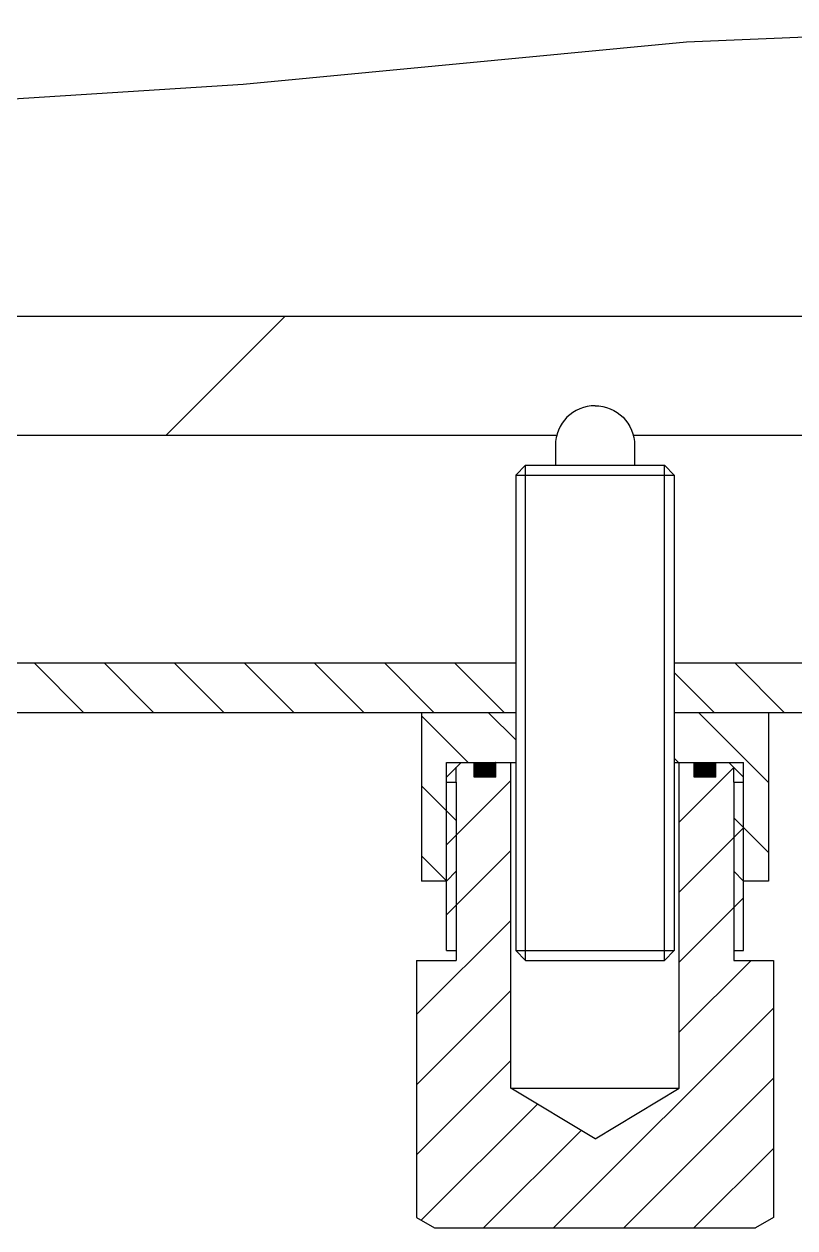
# Model space of a CAD drawing. Header units: millimetres. Extents: x 0 to 1189, y 0 to 841.
# Drawn here: x 737.2 to 776.1, y 105.2 to 165.9 of the extents above; entities that cross this region are included whole.
import ezdxf

# ---------------------------------------------------------------- set-up
doc = ezdxf.new("R2010")
doc.units = ezdxf.units.MM
doc.header["$LTSCALE"] = 65.395
doc.layers.get('0').update_dxf_attribs({"linetype": 'CONTINUOUS'})

msp = doc.modelspace()

# ---------------------------------------------------------------- linework, layer by layer
at = {"color": 7, "linetype": 'CONTINUOUS'}
for p, q in [((792.1586312, 165.9238813), (770.6027605, 165.008655)), ((770.6027605, 165.008655), (748.2203504, 162.8739159)), ((748.2203504, 162.8739159), (733.3345536, 161.9314878)), ((830.3922844, 151.1613051), (703.5260449, 151.1613051)), ((764.0450822, 145.1613051), (717.9132462, 145.1613051)), ((763.9791642, 144.6613051), (763.9791642, 143.6613051)), ((836.3544365, 145.1613051), (767.9132462, 145.1613051)), ((767.9791642, 144.6613051), (767.9791642, 143.6613051)), ((762.4791642, 143.6613051), (761.9791642, 143.1613051)), ((762.4791642, 143.6613051), (769.4791642, 143.6613051)), ((769.4791642, 143.6613051), (769.9791642, 143.1613051)), ((761.9791642, 143.1613051), (761.9791642, 119.1613051)), ((761.9791642, 143.1613051), (769.9791642, 143.1613051)), ((769.9791642, 143.1613051), (769.9791642, 119.1613051)), ((761.9791642, 133.6613051), (720.0140763, 133.6613051)), ((842.9975268, 133.6613051), (769.9791642, 133.6613051)), ((761.9791642, 131.1613051), (719.9791642, 131.1613051)), ((757.2291642, 131.1613051), (757.2291642, 122.6613051)), ((843.4595722, 131.1613051), (769.9791642, 131.1613051)), ((774.7291642, 131.1613051), (774.7291642, 122.6613051)), ((758.4791642, 119.1613051), (758.4791642, 128.6613051)), ((759.2291642, 128.6613051), (758.4791642, 127.9113051)), ((758.4791642, 128.6613051), (761.9791642, 128.6613051)), ((759.8791886, 127.9113051), (759.8791886, 128.6613051)), ((760.9791642, 127.9113051), (760.9791642, 128.6613051)), ((761.7291642, 112.2149703), (761.7291642, 128.6613051)), ((769.9791642, 128.6613051), (773.4791642, 128.6613051)), ((770.2291642, 112.2149703), (770.2291642, 128.6613051)), ((770.9791642, 127.9113051), (770.9791642, 128.6613051)), ((772.0791398, 127.9113051), (772.0791398, 128.6613051)), ((772.7291642, 128.6613051), (773.4791642, 127.9113051)), ((773.4791642, 119.1613051), (773.4791642, 128.6613051)), ((758.4791642, 127.6613051), (758.9791642, 127.6613051)), ((758.9791642, 127.6613051), (758.9791642, 123.1613051)), ((760.9791642, 127.9113051), (759.8791886, 127.9113051)), ((772.0791398, 127.9113051), (770.9791642, 127.9113051)), ((772.9791642, 127.6613051), (772.9791642, 123.1613051)), ((772.9791642, 127.6613051), (773.4791642, 127.6613051)), ((758.9791642, 123.1613051), (758.4791642, 122.6613051)), ((772.9791642, 123.1613051), (773.4791642, 122.6613051)), ((758.4791642, 122.6613051), (757.2291642, 122.6613051)), ((774.7291642, 122.6613051), (773.4791642, 122.6613051)), ((758.4792863, 119.1613051), (758.9791642, 119.1613051)), ((758.9791642, 119.1613051), (758.9791642, 118.6613051)), ((761.9791642, 119.1613051), (762.4791642, 118.6613051)), ((761.9791642, 119.1613051), (769.9791642, 119.1613051)), ((769.9791642, 119.1613051), (769.4791642, 118.6613051)), ((772.9791642, 119.1613051), (773.4790421, 119.1613051)), ((772.9791642, 119.1613051), (772.9791642, 118.6613051)), ((756.9791642, 118.6613051), (756.9791642, 105.6809279)), ((756.9791642, 118.6613051), (758.9791642, 118.6613051)), ((762.4791642, 118.6613051), (769.4791642, 118.6613051)), ((772.9791642, 118.6613051), (774.9791642, 118.6613051)), ((774.9791642, 118.6613051), (774.9791642, 105.6809279)), ((761.7291642, 112.2149703), (770.2291642, 112.2149703)), ((765.9791642, 109.6613051), (761.7291642, 112.2149703)), ((765.9791642, 109.6613051), (770.2291642, 112.2149703)), ((756.9791642, 105.6809279), (757.8791886, 105.1613051)), ((757.8791886, 105.1613051), (774.0791398, 105.1613051)), ((774.9791642, 105.6809279), (774.0791398, 105.1613051))]:
    msp.add_line(p, q, dxfattribs=at)
at = {"color": 2, "linetype": 'CONTINUOUS'}
for p, q in [((744.3307267, 145.1613051), (750.3307267, 151.1613051)), ((762.4791642, 118.6613051), (762.4791642, 143.6613051)), ((769.4791642, 118.6613051), (769.4791642, 143.6613051)), ((740.1918107, 131.1613051), (737.6918107, 133.6613051)), ((743.7273332, 131.1613051), (741.2273332, 133.6613051)), ((747.2628556, 131.1613051), (744.7628556, 133.6613051)), ((750.7983781, 131.1613051), (748.2983781, 133.6613051)), ((754.3339005, 131.1613051), (751.8339005, 133.6613051)), ((757.869423, 131.1613051), (755.369423, 133.6613051)), ((761.4049455, 131.1613051), (758.9049455, 133.6613051)), ((772.0116349, 131.1613051), (769.9791642, 133.1937453)), ((775.5471574, 131.1613051), (773.0471574, 133.6613051)), ((759.5775529, 128.6613051), (757.2291642, 131.0096328)), ((761.9791642, 129.7951705), (760.6130753, 131.1613051)), ((774.7291642, 127.6517684), (771.2196427, 131.1613051)), ((770.1841203, 128.6613051), (769.9791642, 128.8662307)), ((758.9791642, 127.6613051), (758.9791642, 128.4113051)), ((760.4032365, 127.9113051), (759.8791886, 128.659703)), ((760.397133, 127.9113051), (759.8791886, 128.6509749)), ((760.3910294, 127.9113051), (759.8791886, 128.6422622)), ((760.3849259, 127.9113051), (759.8791886, 128.6335494)), ((760.3788224, 127.9113051), (759.8791886, 128.6248366)), ((760.3727189, 127.9113051), (759.8791886, 128.6161086)), ((760.3666154, 127.9113051), (759.8791886, 128.6073958)), ((760.3605119, 127.9113051), (759.8791886, 128.5986831)), ((760.3544084, 127.9113051), (759.8791886, 128.589955)), ((760.3483048, 127.9113051), (759.8791886, 128.5812423)), ((760.3422013, 127.9113051), (759.8791886, 128.5725295)), ((760.3360978, 127.9113051), (759.8791886, 128.5638167)), ((760.3299943, 127.9113051), (759.8791886, 128.5550887)), ((760.3238908, 127.9113051), (759.8791886, 128.5463759)), ((760.3177873, 127.9113051), (759.8791886, 128.5376632)), ((760.3116837, 127.9113051), (759.8791886, 128.5289351)), ((760.3055802, 127.9113051), (759.8791886, 128.5202224)), ((760.2994767, 127.9113051), (759.8791886, 128.5115096)), ((760.2933732, 127.9113051), (759.8791886, 128.5027816)), ((760.2872697, 127.9113051), (759.8791886, 128.4940688)), ((760.2811662, 127.9113051), (759.8791886, 128.485356)), ((760.2750626, 127.9113051), (759.8791886, 128.4766433)), ((760.2689591, 127.9113051), (759.8791886, 128.4679152)), ((760.2628556, 127.9113051), (759.8791886, 128.4592025)), ((760.2567521, 127.9113051), (759.8791886, 128.4504897)), ((760.2506486, 127.9113051), (759.8791886, 128.4417617)), ((760.2445451, 127.9113051), (759.8791886, 128.4330489)), ((760.2384416, 127.9113051), (759.8791886, 128.4243361)), ((760.232338, 127.9113051), (759.8791886, 128.4156234)), ((760.2262345, 127.9113051), (759.8791886, 128.4068953)), ((760.220131, 127.9113051), (759.8791886, 128.3981826)), ((760.2140275, 127.9113051), (759.8791886, 128.3894698)), ((760.207924, 127.9113051), (759.8791886, 128.3807418)), ((760.2018205, 127.9113051), (759.8791886, 128.372029)), ((760.1957169, 127.9113051), (759.8791886, 128.3633162)), ((760.1896134, 127.9113051), (759.8791886, 128.3545882)), ((760.1835099, 127.9113051), (759.8791886, 128.3458754)), ((760.1774064, 127.9113051), (759.8791886, 128.3371627)), ((760.1713029, 127.9113051), (759.8791886, 128.3284499)), ((760.1651994, 127.9113051), (759.8791886, 128.3197219)), ((760.1590959, 127.9113051), (759.8791886, 128.3110091)), ((760.1529923, 127.9113051), (759.8791886, 128.3022963)), ((760.1468888, 127.9113051), (759.8791886, 128.2935683)), ((760.1407853, 127.9113051), (759.8791886, 128.2848555)), ((760.1346818, 127.9113051), (759.8791886, 128.2761428)), ((760.1285783, 127.9113051), (759.8791886, 128.26743)), ((760.1224748, 127.9113051), (759.8791886, 128.258702)), ((760.1163712, 127.9113051), (759.8791886, 128.2499892)), ((760.1102677, 127.9113051), (759.8791886, 128.2412764)), ((760.1041642, 127.9113051), (759.8791886, 128.2325484)), ((760.0980607, 127.9113051), (759.8791886, 128.2238356)), ((760.0919572, 127.9113051), (759.8791886, 128.2151229)), ((760.40934, 127.9113051), (759.8841935, 128.6613051)), ((760.4154435, 127.9113051), (759.890297, 128.6613051)), ((760.421547, 127.9113051), (759.8964005, 128.6613051)), ((760.4276505, 127.9113051), (759.9025041, 128.6613051)), ((760.4337541, 127.9113051), (759.9086076, 128.6613051)), ((760.4398576, 127.9113051), (759.9147111, 128.6613051)), ((760.4459611, 127.9113051), (759.9208146, 128.6613051)), ((760.4520646, 127.9113051), (759.9269181, 128.6613051)), ((760.4581681, 127.9113051), (759.9330216, 128.6613051)), ((760.4642716, 127.9113051), (759.9391251, 128.6613051)), ((760.4703751, 127.9113051), (759.9452287, 128.6613051)), ((760.4764787, 127.9113051), (759.9513322, 128.6613051)), ((760.4825822, 127.9113051), (759.9574357, 128.6613051)), ((760.4886857, 127.9113051), (759.9635392, 128.6613051)), ((760.4947892, 127.9113051), (759.9696427, 128.6613051)), ((760.5008927, 127.9113051), (759.9757462, 128.6613051)), ((760.5069962, 127.9113051), (759.9818498, 128.6613051)), ((760.5130998, 127.9113051), (759.9879533, 128.6613051)), ((760.5192033, 127.9113051), (759.9940568, 128.6613051)), ((760.5253068, 127.9113051), (760.0001603, 128.6613051)), ((760.5314103, 127.9113051), (760.0062638, 128.6613051)), ((760.5375138, 127.9113051), (760.0123673, 128.6613051)), ((760.5436173, 127.9113051), (760.0184709, 128.6613051)), ((760.5497209, 127.9113051), (760.0245744, 128.6613051)), ((760.5558244, 127.9113051), (760.0306779, 128.6613051)), ((760.5619279, 127.9113051), (760.0367814, 128.6613051)), ((760.5680314, 127.9113051), (760.0428849, 128.6613051)), ((760.5741349, 127.9113051), (760.0489884, 128.6613051)), ((760.5802384, 127.9113051), (760.0550919, 128.6613051)), ((760.5863419, 127.9113051), (760.0611955, 128.6613051)), ((760.5924455, 127.9113051), (760.067299, 128.6613051)), ((760.598549, 127.9113051), (760.0734025, 128.6613051)), ((760.6046525, 127.9113051), (760.079506, 128.6613051)), ((760.610756, 127.9113051), (760.0856095, 128.6613051)), ((760.6168595, 127.9113051), (760.091713, 128.6613051)), ((760.622963, 127.9113051), (760.0978166, 128.6613051)), ((760.6290666, 127.9113051), (760.1039201, 128.6613051)), ((760.6351701, 127.9113051), (760.1100236, 128.6613051)), ((760.6412736, 127.9113051), (760.1161271, 128.6613051)), ((760.6473771, 127.9113051), (760.1222306, 128.6613051)), ((760.6534806, 127.9113051), (760.1283341, 128.6613051)), ((760.6595841, 127.9113051), (760.1344376, 128.6613051)), ((760.6656876, 127.9113051), (760.1405412, 128.6613051)), ((760.6717912, 127.9113051), (760.1466447, 128.6613051)), ((760.6778947, 127.9113051), (760.1527482, 128.6613051)), ((760.6839982, 127.9113051), (760.1588517, 128.6613051)), ((760.6901017, 127.9113051), (760.1649552, 128.6613051)), ((760.6962052, 127.9113051), (760.1710587, 128.6613051)), ((760.7023087, 127.9113051), (760.1771623, 128.6613051)), ((760.7084123, 127.9113051), (760.1832658, 128.6613051)), ((760.7145158, 127.9113051), (760.1893693, 128.6613051)), ((760.7206193, 127.9113051), (760.1954728, 128.6613051)), ((760.7267228, 127.9113051), (760.2015763, 128.6613051)), ((760.7328263, 127.9113051), (760.2076798, 128.6613051)), ((760.7389298, 127.9113051), (760.2137834, 128.6613051)), ((760.7450334, 127.9113051), (760.2198869, 128.6613051)), ((760.7511369, 127.9113051), (760.2259904, 128.6613051)), ((760.7572404, 127.9113051), (760.2320939, 128.6613051)), ((760.7633439, 127.9113051), (760.2381974, 128.6613051)), ((760.7694474, 127.9113051), (760.2443009, 128.6613051)), ((760.7755509, 127.9113051), (760.2504044, 128.6613051)), ((760.7816544, 127.9113051), (760.256508, 128.6613051)), ((760.787758, 127.9113051), (760.2626115, 128.6613051)), ((760.7938615, 127.9113051), (760.268715, 128.6613051)), ((760.799965, 127.9113051), (760.2748185, 128.6613051)), ((760.8060685, 127.9113051), (760.280922, 128.6613051)), ((760.812172, 127.9113051), (760.2870255, 128.6613051)), ((760.8182755, 127.9113051), (760.2931291, 128.6613051)), ((760.8243791, 127.9113051), (760.2992326, 128.6613051)), ((760.8304826, 127.9113051), (760.3053361, 128.6613051)), ((760.8365861, 127.9113051), (760.3114396, 128.6613051)), ((760.8426896, 127.9113051), (760.3175431, 128.6613051)), ((760.8487931, 127.9113051), (760.3236466, 128.6613051)), ((760.8548966, 127.9113051), (760.3297501, 128.6613051)), ((760.8610001, 127.9113051), (760.3358537, 128.6613051)), ((760.8671037, 127.9113051), (760.3419572, 128.6613051)), ((760.8732072, 127.9113051), (760.3480607, 128.6613051)), ((760.8793107, 127.9113051), (760.3541642, 128.6613051)), ((760.8854142, 127.9113051), (760.3602677, 128.6613051)), ((760.8915177, 127.9113051), (760.3663712, 128.6613051)), ((760.8976212, 127.9113051), (760.3724748, 128.6613051)), ((760.9037248, 127.9113051), (760.3785783, 128.6613051)), ((760.9098283, 127.9113051), (760.3846818, 128.6613051)), ((760.9159318, 127.9113051), (760.3907853, 128.6613051)), ((760.9220353, 127.9113051), (760.3968888, 128.6613051)), ((760.9281388, 127.9113051), (760.4029923, 128.6613051)), ((760.9342423, 127.9113051), (760.4090959, 128.6613051)), ((760.9403459, 127.9113051), (760.4151994, 128.6613051)), ((760.9464494, 127.9113051), (760.4213029, 128.6613051)), ((760.9525529, 127.9113051), (760.4274064, 128.6613051)), ((760.9586564, 127.9113051), (760.4335099, 128.6613051)), ((760.9647599, 127.9113051), (760.4396134, 128.6613051)), ((760.9708634, 127.9113051), (760.4457169, 128.6613051)), ((760.9769669, 127.9113051), (760.4518205, 128.6613051)), ((760.9791642, 127.9168746), (760.457924, 128.6613051)), ((760.9791642, 127.9255874), (760.4640275, 128.6613051)), ((760.9791642, 127.9343154), (760.470131, 128.6613051)), ((760.9791642, 127.9430282), (760.4762345, 128.6613051)), ((760.9791642, 127.9517409), (760.482338, 128.6613051)), ((760.9791642, 127.9604537), (760.4884416, 128.6613051)), ((760.9791642, 127.9691817), (760.4945451, 128.6613051)), ((760.9791642, 127.9778945), (760.5006486, 128.6613051)), ((760.9791642, 127.9866073), (760.5067521, 128.6613051)), ((760.9791642, 127.9953353), (760.5128556, 128.6613051)), ((760.9791642, 128.0040481), (760.5189591, 128.6613051)), ((760.9791642, 128.0127608), (760.5250626, 128.6613051)), ((760.9791642, 128.0214736), (760.5311662, 128.6613051)), ((760.9791642, 128.0302016), (760.5372697, 128.6613051)), ((760.9791642, 128.0389144), (760.5433732, 128.6613051)), ((760.9791642, 128.0476272), (760.5494767, 128.6613051)), ((760.9791642, 128.0563552), (760.5555802, 128.6613051)), ((760.9791642, 128.0650679), (760.5616837, 128.6613051)), ((760.9791642, 128.0737807), (760.5677873, 128.6613051)), ((760.9791642, 128.0824935), (760.5738908, 128.6613051)), ((760.9791642, 128.0912215), (760.5799943, 128.6613051)), ((760.9791642, 128.0999343), (760.5860978, 128.6613051)), ((760.9791642, 128.1086471), (760.5922013, 128.6613051)), ((760.9791642, 128.1173751), (760.5983048, 128.6613051)), ((760.9791642, 128.1260878), (760.6044084, 128.6613051)), ((760.9791642, 128.1348006), (760.6105119, 128.6613051)), ((760.9791642, 128.1435286), (760.6166154, 128.6613051)), ((760.9791642, 128.1522414), (760.6227189, 128.6613051)), ((760.9791642, 128.1609542), (760.6288224, 128.6613051)), ((760.9791642, 128.1696669), (760.6349259, 128.6613051)), ((760.9791642, 128.178395), (760.6410294, 128.6613051)), ((760.9791642, 128.1871077), (760.647133, 128.6613051)), ((760.9791642, 128.1958205), (760.6532365, 128.6613051)), ((760.9791642, 128.2045485), (760.65934, 128.6613051)), ((760.9791642, 128.2132613), (760.6654435, 128.6613051)), ((760.9791642, 128.2219741), (760.671547, 128.6613051)), ((760.9791642, 128.2306868), (760.6776505, 128.6613051)), ((760.9791642, 128.2394149), (760.6837541, 128.6613051)), ((760.9791642, 128.2481276), (760.6898576, 128.6613051)), ((760.9791642, 128.2568404), (760.6959611, 128.6613051)), ((760.9791642, 128.2655684), (760.7020646, 128.6613051)), ((760.9791642, 128.2742812), (760.7081681, 128.6613051)), ((760.9791642, 128.282994), (760.7142716, 128.6613051)), ((760.9791642, 128.291722), (760.7203751, 128.6613051)), ((760.9791642, 128.3004348), (760.7264787, 128.6613051)), ((760.9791642, 128.3091475), (760.7325822, 128.6613051)), ((760.9791642, 128.3178603), (760.7386857, 128.6613051)), ((760.9791642, 128.3265883), (760.7447892, 128.6613051)), ((760.9791642, 128.3353011), (760.7508927, 128.6613051)), ((760.9791642, 128.3440139), (760.7569962, 128.6613051)), ((760.9791642, 128.3527419), (760.7630998, 128.6613051)), ((760.9791642, 128.3614547), (760.7692033, 128.6613051)), ((760.9791642, 128.3701674), (760.7753068, 128.6613051)), ((760.9791642, 128.3788802), (760.7814103, 128.6613051)), ((760.9791642, 128.3876082), (760.7875138, 128.6613051)), ((760.9791642, 128.396321), (760.7936173, 128.6613051)), ((760.9791642, 128.4050338), (760.7997209, 128.6613051)), ((760.9791642, 128.4137618), (760.8058244, 128.6613051)), ((760.9791642, 128.4224746), (760.8119279, 128.6613051)), ((760.9791642, 128.4311873), (760.8180314, 128.6613051)), ((760.9791642, 128.4399001), (760.8241349, 128.6613051)), ((760.9791642, 128.4486281), (760.8302384, 128.6613051)), ((760.9791642, 128.4573409), (760.8363419, 128.6613051)), ((760.9791642, 128.4660537), (760.8424455, 128.6613051)), ((760.9791642, 128.4747817), (760.848549, 128.6613051)), ((760.9791642, 128.4834945), (760.8546525, 128.6613051)), ((760.9791642, 128.4922072), (760.860756, 128.6613051)), ((760.9791642, 128.5009353), (760.8668595, 128.6613051)), ((760.9791642, 128.509648), (760.872963, 128.6613051)), ((760.9791642, 128.5183608), (760.8790666, 128.6613051)), ((760.9791642, 128.5270736), (760.8851701, 128.6613051)), ((760.9791642, 128.5358016), (760.8912736, 128.6613051)), ((760.9791642, 128.5445144), (760.8973771, 128.6613051)), ((760.9791642, 128.5532271), (760.9034806, 128.6613051)), ((760.9791642, 128.5619552), (760.9095841, 128.6613051)), ((760.9791642, 128.5706679), (760.9156876, 128.6613051)), ((760.9791642, 128.5793807), (760.9217912, 128.6613051)), ((760.9791642, 128.5880935), (760.9278947, 128.6613051)), ((760.9791642, 128.5968215), (760.9339982, 128.6613051)), ((760.9791642, 128.6055343), (760.9401017, 128.6613051)), ((760.9791642, 128.614247), (760.9462052, 128.6613051)), ((760.9791642, 128.6229751), (760.9523087, 128.6613051)), ((760.9791642, 128.6316878), (760.9584123, 128.6613051)), ((760.9693986, 128.6544234), (760.9645158, 128.6613051)), ((760.9791642, 128.6404006), (760.9693986, 128.6544234)), ((760.9791642, 128.6491286), (760.9706193, 128.6613051)), ((760.9791642, 128.6578414), (760.9767228, 128.6613051)), ((770.2291642, 125.6409346), (772.989296, 128.4011123)), ((771.5000382, 127.9113051), (770.9791642, 128.6551864)), ((771.4939347, 127.9113051), (770.9791642, 128.6464736)), ((771.4878312, 127.9113051), (770.9791642, 128.6377456)), ((771.4817277, 127.9113051), (770.9791642, 128.6290328)), ((771.4756242, 127.9113051), (770.9791642, 128.62032)), ((771.4695207, 127.9113051), (770.9791642, 128.6116073)), ((771.4634171, 127.9113051), (770.9791642, 128.6028792)), ((771.4573136, 127.9113051), (770.9791642, 128.5941665)), ((771.4512101, 127.9113051), (770.9791642, 128.5854537)), ((771.4451066, 127.9113051), (770.9791642, 128.5767257)), ((771.4390031, 127.9113051), (770.9791642, 128.5680129)), ((771.4328996, 127.9113051), (770.9791642, 128.5593001)), ((771.426796, 127.9113051), (770.9791642, 128.5505874)), ((771.4206925, 127.9113051), (770.9791642, 128.5418593)), ((771.414589, 127.9113051), (770.9791642, 128.5331466)), ((771.4084855, 127.9113051), (770.9791642, 128.5244338)), ((771.402382, 127.9113051), (770.9791642, 128.5157058)), ((771.3962785, 127.9113051), (770.9791642, 128.506993)), ((771.390175, 127.9113051), (770.9791642, 128.4982802)), ((771.3840714, 127.9113051), (770.9791642, 128.4895675)), ((771.3779679, 127.9113051), (770.9791642, 128.4808394)), ((771.3718644, 127.9113051), (770.9791642, 128.4721267)), ((771.3657609, 127.9113051), (770.9791642, 128.4634139)), ((771.3596574, 127.9113051), (770.9791642, 128.4546859)), ((771.3535539, 127.9113051), (770.9791642, 128.4459731)), ((771.3474503, 127.9113051), (770.9791642, 128.4372603)), ((771.3413468, 127.9113051), (770.9791642, 128.4285323)), ((771.3352433, 127.9113051), (770.9791642, 128.4198195)), ((771.3291398, 127.9113051), (770.9791642, 128.4111068)), ((771.3230363, 127.9113051), (770.9791642, 128.402394)), ((771.3169328, 127.9113051), (770.9791642, 128.393666)), ((771.3108292, 127.9113051), (770.9791642, 128.3849532)), ((771.3047257, 127.9113051), (770.9791642, 128.3762404)), ((771.2986222, 127.9113051), (770.9791642, 128.3675124)), ((771.2925187, 127.9113051), (770.9791642, 128.3587996)), ((771.2864152, 127.9113051), (770.9791642, 128.3500869)), ((771.2803117, 127.9113051), (770.9791642, 128.3413741)), ((771.2742082, 127.9113051), (770.9791642, 128.3326461)), ((771.2681046, 127.9113051), (770.9791642, 128.3239333)), ((771.2620011, 127.9113051), (770.9791642, 128.3152205)), ((771.2558976, 127.9113051), (770.9791642, 128.3064925)), ((771.2497941, 127.9113051), (770.9791642, 128.2977797)), ((771.2436906, 127.9113051), (770.9791642, 128.289067)), ((771.2375871, 127.9113051), (770.9791642, 128.2803389)), ((771.2314835, 127.9113051), (770.9791642, 128.2716262)), ((771.22538, 127.9113051), (770.9791642, 128.2629134)), ((771.2192765, 127.9113051), (770.9791642, 128.2542006)), ((771.213173, 127.9113051), (770.9791642, 128.2454726)), ((771.2070695, 127.9113051), (770.9791642, 128.2367598)), ((771.200966, 127.9113051), (770.9791642, 128.2280471)), ((771.1948625, 127.9113051), (770.9791642, 128.219319)), ((771.1887589, 127.9113051), (770.9791642, 128.2106063)), ((771.5061417, 127.9113051), (770.9809953, 128.6613051)), ((771.5122453, 127.9113051), (770.9870988, 128.6613051)), ((771.5183488, 127.9113051), (770.9932023, 128.6613051)), ((771.5244523, 127.9113051), (770.9993058, 128.6613051)), ((771.5305558, 127.9113051), (771.0054093, 128.6613051)), ((771.5366593, 127.9113051), (771.0115128, 128.6613051)), ((771.5427628, 127.9113051), (771.0176164, 128.6613051)), ((771.5488664, 127.9113051), (771.0237199, 128.6613051)), ((771.5549699, 127.9113051), (771.0298234, 128.6613051)), ((771.5610734, 127.9113051), (771.0359269, 128.6613051)), ((771.5671769, 127.9113051), (771.0420304, 128.6613051)), ((771.5732804, 127.9113051), (771.0481339, 128.6613051)), ((771.5793839, 127.9113051), (771.0542375, 128.6613051)), ((771.5854875, 127.9113051), (771.060341, 128.6613051)), ((771.591591, 127.9113051), (771.0664445, 128.6613051)), ((771.5976945, 127.9113051), (771.072548, 128.6613051)), ((771.603798, 127.9113051), (771.0786515, 128.6613051)), ((771.6099015, 127.9113051), (771.084755, 128.6613051)), ((771.616005, 127.9113051), (771.0908585, 128.6613051)), ((771.6221085, 127.9113051), (771.0969621, 128.6613051)), ((771.6282121, 127.9113051), (771.1030656, 128.6613051)), ((771.6343156, 127.9113051), (771.1091691, 128.6613051)), ((771.6404191, 127.9113051), (771.1152726, 128.6613051)), ((771.6465226, 127.9113051), (771.1213761, 128.6613051)), ((771.6526261, 127.9113051), (771.1274796, 128.6613051)), ((771.6587296, 127.9113051), (771.1335832, 128.6613051)), ((771.6648332, 127.9113051), (771.1396867, 128.6613051)), ((771.6709367, 127.9113051), (771.1457902, 128.6613051)), ((771.6770402, 127.9113051), (771.1518937, 128.6613051)), ((771.6831437, 127.9113051), (771.1579972, 128.6613051)), ((771.6892472, 127.9113051), (771.1641007, 128.6613051)), ((771.6953507, 127.9113051), (771.1702042, 128.6613051)), ((771.7014542, 127.9113051), (771.1763078, 128.6613051)), ((771.7075578, 127.9113051), (771.1824113, 128.6613051)), ((771.7136613, 127.9113051), (771.1885148, 128.6613051)), ((771.7197648, 127.9113051), (771.1946183, 128.6613051)), ((771.7258683, 127.9113051), (771.2007218, 128.6613051)), ((771.7319718, 127.9113051), (771.2068253, 128.6613051)), ((771.7380753, 127.9113051), (771.2129289, 128.6613051)), ((771.7441789, 127.9113051), (771.2190324, 128.6613051)), ((771.7502824, 127.9113051), (771.2251359, 128.6613051)), ((771.7563859, 127.9113051), (771.2312394, 128.6613051)), ((771.7624894, 127.9113051), (771.2373429, 128.6613051)), ((771.7685929, 127.9113051), (771.2434464, 128.6613051)), ((771.7746964, 127.9113051), (771.24955, 128.6613051)), ((771.7808, 127.9113051), (771.2556535, 128.6613051)), ((771.7869035, 127.9113051), (771.261757, 128.6613051)), ((771.793007, 127.9113051), (771.2678605, 128.6613051)), ((771.7991105, 127.9113051), (771.273964, 128.6613051)), ((771.805214, 127.9113051), (771.2800675, 128.6613051)), ((771.8113175, 127.9113051), (771.286171, 128.6613051)), ((771.817421, 127.9113051), (771.2922746, 128.6613051)), ((771.8235246, 127.9113051), (771.2983781, 128.6613051)), ((771.8296281, 127.9113051), (771.3044816, 128.6613051)), ((771.8357316, 127.9113051), (771.3105851, 128.6613051)), ((771.8418351, 127.9113051), (771.3166886, 128.6613051)), ((771.8479386, 127.9113051), (771.3227921, 128.6613051)), ((771.8540421, 127.9113051), (771.3288957, 128.6613051)), ((771.8601457, 127.9113051), (771.3349992, 128.6613051)), ((771.8662492, 127.9113051), (771.3411027, 128.6613051)), ((771.8723527, 127.9113051), (771.3472062, 128.6613051)), ((771.8784562, 127.9113051), (771.3533097, 128.6613051)), ((771.8845597, 127.9113051), (771.3594132, 128.6613051)), ((771.8906632, 127.9113051), (771.3655167, 128.6613051)), ((771.8967667, 127.9113051), (771.3716203, 128.6613051)), ((771.9028703, 127.9113051), (771.3777238, 128.6613051)), ((771.9089738, 127.9113051), (771.3838273, 128.6613051)), ((771.9150773, 127.9113051), (771.3899308, 128.6613051)), ((771.9211808, 127.9113051), (771.3960343, 128.6613051)), ((771.9272843, 127.9113051), (771.4021378, 128.6613051)), ((771.9333878, 127.9113051), (771.4082414, 128.6613051)), ((771.9394914, 127.9113051), (771.4143449, 128.6613051)), ((771.9455949, 127.9113051), (771.4204484, 128.6613051)), ((771.9516984, 127.9113051), (771.4265519, 128.6613051)), ((771.9578019, 127.9113051), (771.4326554, 128.6613051)), ((771.9639054, 127.9113051), (771.4387589, 128.6613051)), ((771.9700089, 127.9113051), (771.4448625, 128.6613051)), ((771.9761125, 127.9113051), (771.450966, 128.6613051)), ((771.982216, 127.9113051), (771.4570695, 128.6613051)), ((771.9883195, 127.9113051), (771.463173, 128.6613051)), ((771.994423, 127.9113051), (771.4692765, 128.6613051)), ((772.0005265, 127.9113051), (771.47538, 128.6613051)), ((772.00663, 127.9113051), (771.4814835, 128.6613051)), ((772.0127335, 127.9113051), (771.4875871, 128.6613051)), ((772.0188371, 127.9113051), (771.4936906, 128.6613051)), ((772.0249406, 127.9113051), (771.4997941, 128.6613051)), ((772.0310441, 127.9113051), (771.5058976, 128.6613051)), ((772.0371476, 127.9113051), (771.5120011, 128.6613051)), ((772.0432511, 127.9113051), (771.5181046, 128.6613051)), ((772.0493546, 127.9113051), (771.5242082, 128.6613051)), ((772.0554582, 127.9113051), (771.5303117, 128.6613051)), ((772.0615617, 127.9113051), (771.5364152, 128.6613051)), ((772.0676652, 127.9113051), (771.5425187, 128.6613051)), ((772.0737687, 127.9113051), (771.5486222, 128.6613051)), ((772.0791398, 127.912358), (771.5547257, 128.6613051)), ((772.0791398, 127.921086), (771.5608292, 128.6613051)), ((772.0791398, 127.9297988), (771.5669328, 128.6613051)), ((772.0791398, 127.9385116), (771.5730363, 128.6613051)), ((772.0791398, 127.9472243), (771.5791398, 128.6613051)), ((772.0791398, 127.9559523), (771.5852433, 128.6613051)), ((772.0791398, 127.9646651), (771.5913468, 128.6613051)), ((772.0791398, 127.9733779), (771.5974503, 128.6613051)), ((772.0791398, 127.9821059), (771.6035539, 128.6613051)), ((772.0791398, 127.9908187), (771.6096574, 128.6613051)), ((772.0791398, 127.9995314), (771.6157609, 128.6613051)), ((772.0791398, 128.0082442), (771.6218644, 128.6613051)), ((772.0791398, 128.0169722), (771.6279679, 128.6613051)), ((772.0791398, 128.025685), (771.6340714, 128.6613051)), ((772.0791398, 128.0343978), (771.640175, 128.6613051)), ((772.0791398, 128.0431258), (771.6462785, 128.6613051)), ((772.0791398, 128.0518386), (771.652382, 128.6613051)), ((772.0791398, 128.0605513), (771.6584855, 128.6613051)), ((772.0791398, 128.0692794), (771.664589, 128.6613051)), ((772.0791398, 128.0779921), (771.6706925, 128.6613051)), ((772.0791398, 128.0867049), (771.676796, 128.6613051)), ((772.0791398, 128.0954177), (771.6828996, 128.6613051)), ((772.0791398, 128.1041457), (771.6890031, 128.6613051)), ((772.0791398, 128.1128585), (771.6951066, 128.6613051)), ((772.0791398, 128.1215712), (771.7012101, 128.6613051)), ((772.0791398, 128.1302993), (771.7073136, 128.6613051)), ((772.0791398, 128.139012), (771.7134171, 128.6613051)), ((772.0791398, 128.1477248), (771.7195207, 128.6613051)), ((772.0791398, 128.1564376), (771.7256242, 128.6613051)), ((772.0791398, 128.1651656), (771.7317277, 128.6613051)), ((772.0791398, 128.1738784), (771.7378312, 128.6613051)), ((772.0791398, 128.1825911), (771.7439347, 128.6613051)), ((772.0791398, 128.1913192), (771.7500382, 128.6613051)), ((772.0791398, 128.2000319), (771.7561417, 128.6613051)), ((772.0791398, 128.2087447), (771.7622453, 128.6613051)), ((772.0791398, 128.2174727), (771.7683488, 128.6613051)), ((772.0791398, 128.2261855), (771.7744523, 128.6613051)), ((772.0791398, 128.2348983), (771.7805558, 128.6613051)), ((772.0791398, 128.243611), (771.7866593, 128.6613051)), ((772.0791398, 128.2523391), (771.7927628, 128.6613051)), ((772.0791398, 128.2610518), (771.7988664, 128.6613051)), ((772.0791398, 128.2697646), (771.8049699, 128.6613051)), ((772.0791398, 128.2784926), (771.8110734, 128.6613051)), ((772.0791398, 128.2872054), (771.8171769, 128.6613051)), ((772.0791398, 128.2959182), (771.8232804, 128.6613051)), ((772.0791398, 128.3046309), (771.8293839, 128.6613051)), ((772.0791398, 128.313359), (771.8354875, 128.6613051)), ((772.0791398, 128.3220717), (771.841591, 128.6613051)), ((772.0791398, 128.3307845), (771.8476945, 128.6613051)), ((772.0791398, 128.3395125), (771.853798, 128.6613051)), ((772.0791398, 128.3482253), (771.8599015, 128.6613051)), ((772.0791398, 128.3569381), (771.866005, 128.6613051)), ((772.0791398, 128.3656508), (771.8721085, 128.6613051)), ((772.0791398, 128.3743789), (771.8782121, 128.6613051)), ((772.0791398, 128.3830916), (771.8843156, 128.6613051)), ((772.0791398, 128.3918044), (771.8904191, 128.6613051)), ((772.0791398, 128.4005324), (771.8965226, 128.6613051)), ((772.0791398, 128.4092452), (771.9026261, 128.6613051)), ((772.0791398, 128.417958), (771.9087296, 128.6613051)), ((772.0791398, 128.426686), (771.9148332, 128.6613051)), ((772.0791398, 128.4353988), (771.9209367, 128.6613051)), ((772.0791398, 128.4441115), (771.9270402, 128.6613051)), ((772.0791398, 128.4528243), (771.9331437, 128.6613051)), ((772.0791398, 128.4615523), (771.9392472, 128.6613051)), ((772.0791398, 128.4702651), (771.9453507, 128.6613051)), ((772.0791398, 128.4789779), (771.9514542, 128.6613051)), ((772.0791398, 128.4877059), (771.9575578, 128.6613051)), ((772.0791398, 128.4964187), (771.9636613, 128.6613051)), ((772.0791398, 128.5051314), (771.9697648, 128.6613051)), ((772.0791398, 128.5138442), (771.9758683, 128.6613051)), ((772.0791398, 128.5225722), (771.9819718, 128.6613051)), ((772.0791398, 128.531285), (771.9880753, 128.6613051)), ((772.0791398, 128.5399978), (771.9941789, 128.6613051)), ((772.0791398, 128.5487258), (772.0002824, 128.6613051)), ((772.0791398, 128.5574386), (772.0063859, 128.6613051)), ((772.0791398, 128.5661513), (772.0124894, 128.6613051)), ((772.0791398, 128.5748793), (772.0185929, 128.6613051)), ((772.0791398, 128.5835921), (772.0246964, 128.6613051)), ((772.0791398, 128.5923049), (772.0308, 128.6613051)), ((772.0791398, 128.6010177), (772.0369035, 128.6613051)), ((772.0791398, 128.6097457), (772.043007, 128.6613051)), ((772.0791398, 128.6184585), (772.0491105, 128.6613051)), ((772.0631486, 128.6500747), (772.055214, 128.6613051)), ((772.0791398, 128.6358992), (772.0613175, 128.6613051)), ((772.0791398, 128.6271712), (772.0631486, 128.6500747)), ((772.0713273, 128.655812), (772.067421, 128.6613051)), ((772.0791398, 128.644612), (772.0713273, 128.655812)), ((772.0753556, 128.6586806), (772.0735246, 128.6613051)), ((772.0791398, 128.6533248), (772.0753556, 128.6586806)), ((772.9791642, 127.6613051), (772.9791642, 128.4113051)), ((758.4791642, 124.4975325), (761.7291642, 127.7475325)), ((760.0858537, 127.9113051), (759.8791886, 128.2064101)), ((760.0797501, 127.9113051), (759.8791886, 128.1976821)), ((760.0736466, 127.9113051), (759.8791886, 128.1889693)), ((760.0675431, 127.9113051), (759.8791886, 128.1802565)), ((760.0613175, 127.9113051), (759.8791886, 128.1715285)), ((760.055214, 127.9113051), (759.8791886, 128.1628158)), ((760.0491105, 127.9113051), (759.8791886, 128.154103)), ((760.043007, 127.9113051), (759.8791886, 128.145375)), ((760.0369035, 127.9113051), (759.8791886, 128.1366622)), ((760.0308, 127.9113051), (759.8791886, 128.1279494)), ((760.0246964, 127.9113051), (759.8791886, 128.1192366)), ((760.0185929, 127.9113051), (759.8791886, 128.1105086)), ((760.0124894, 127.9113051), (759.8791886, 128.1017959)), ((760.0063859, 127.9113051), (759.8791886, 128.0930831)), ((760.0002824, 127.9113051), (759.8791886, 128.0843551)), ((759.9941789, 127.9113051), (759.8791886, 128.0756423)), ((759.9880753, 127.9113051), (759.8791886, 128.0669295)), ((759.9819718, 127.9113051), (759.8791886, 128.0582168)), ((759.9758683, 127.9113051), (759.8791886, 128.0494887)), ((759.9697648, 127.9113051), (759.8791886, 128.040776)), ((759.9636613, 127.9113051), (759.8791886, 128.0320632)), ((759.9575578, 127.9113051), (759.8791886, 128.0233352)), ((759.9514542, 127.9113051), (759.8791886, 128.0146224)), ((759.9453507, 127.9113051), (759.8791886, 128.0059096)), ((759.9392472, 127.9113051), (759.8791886, 127.9971969)), ((759.9331437, 127.9113051), (759.8791886, 127.9884688)), ((759.9270402, 127.9113051), (759.8791886, 127.9797561)), ((759.9209367, 127.9113051), (759.8791886, 127.9710433)), ((759.9148332, 127.9113051), (759.8791886, 127.9623153)), ((759.8990861, 127.9252211), (759.8791886, 127.9536025)), ((759.9026261, 127.9113051), (759.8791886, 127.9448897)), ((759.8965226, 127.9113051), (759.8791886, 127.9361617)), ((759.886757, 127.9166152), (759.8791886, 127.9274489)), ((759.8826066, 127.9137465), (759.8791886, 127.9187362)), ((759.8843156, 127.9113051), (759.8826066, 127.9137465)), ((759.8904191, 127.9113051), (759.886757, 127.9166152)), ((759.9087296, 127.9113051), (759.8990861, 127.9252211)), ((771.1826554, 127.9113051), (770.9791642, 128.2018935)), ((771.1765519, 127.9113051), (770.9791642, 128.1931807)), ((771.1704484, 127.9113051), (770.9791642, 128.1844527)), ((771.1643449, 127.9113051), (770.9791642, 128.1757399)), ((771.1582414, 127.9113051), (770.9791642, 128.1670272)), ((771.1521378, 127.9113051), (770.9791642, 128.1582991)), ((771.1460343, 127.9113051), (770.9791642, 128.1495864)), ((771.1399308, 127.9113051), (770.9791642, 128.1408736)), ((771.1338273, 127.9113051), (770.9791642, 128.1321608)), ((771.1277238, 127.9113051), (770.9791642, 128.1234328)), ((771.1216203, 127.9113051), (770.9791642, 128.11472)), ((771.1155167, 127.9113051), (770.9791642, 128.1060073)), ((771.1094132, 127.9113051), (770.9791642, 128.0972793)), ((771.1033097, 127.9113051), (770.9791642, 128.0885665)), ((771.0972062, 127.9113051), (770.9791642, 128.0798537)), ((771.0911027, 127.9113051), (770.9791642, 128.0711257)), ((771.0849992, 127.9113051), (770.9791642, 128.0624129)), ((771.0788957, 127.9113051), (770.9791642, 128.0537002)), ((771.0727921, 127.9113051), (770.9791642, 128.0449874)), ((771.0666886, 127.9113051), (770.9791642, 128.0362594)), ((771.0605851, 127.9113051), (770.9791642, 128.0275466)), ((771.0544816, 127.9113051), (770.9791642, 128.0188338)), ((771.0483781, 127.9113051), (770.9791642, 128.0101058)), ((771.0422746, 127.9113051), (770.9791642, 128.001393)), ((771.036171, 127.9113051), (770.9791642, 127.9926803)), ((771.0300675, 127.9113051), (770.9791642, 127.9839675)), ((771.023964, 127.9113051), (770.9791642, 127.9752395)), ((771.0178605, 127.9113051), (770.9791642, 127.9665267)), ((771.011757, 127.9113051), (770.9791642, 127.9578139)), ((770.9968644, 127.923741), (770.9791642, 127.9490859)), ((770.99955, 127.9113051), (770.9791642, 127.9403731)), ((770.9886857, 127.9180037), (770.9791642, 127.9316604)), ((770.9873429, 127.9113051), (770.9791642, 127.9229323)), ((770.9812394, 127.9113051), (770.9791642, 127.9142196)), ((770.9934464, 127.9113051), (770.9886857, 127.9180037)), ((771.0056535, 127.9113051), (770.9968644, 127.923741)), ((758.9791642, 125.724095), (757.2291642, 127.474095)), ((774.7291642, 124.1162307), (772.9791642, 125.8662307)), ((770.2291642, 122.1053969), (773.4791642, 125.3553969)), ((758.4791642, 120.9619948), (761.7291642, 124.2119948)), ((758.4928361, 122.6749312), (757.2291642, 123.9385726)), ((758.9791642, 123.1613051), (758.9791642, 119.1613051)), ((772.9791642, 123.1613051), (772.9791642, 119.1613051)), ((770.2291642, 118.5698592), (773.4791642, 121.8198592)), ((756.9791642, 115.9264571), (761.7291642, 120.6764571)), ((770.2291642, 115.0343215), (773.8561173, 118.6613051)), ((756.9791642, 112.3909346), (761.7291642, 117.1409346)), ((763.8916398, 105.1613051), (774.9791642, 116.248799)), ((756.9791642, 108.8553969), (761.7291642, 113.6053969)), ((767.4271623, 105.1613051), (774.9791642, 112.7132613)), ((757.208046, 105.5487563), (763.06913, 111.409825)), ((760.3561173, 105.1613051), (765.2776261, 110.0828139)), ((770.9626847, 105.1613051), (774.9791642, 109.1777236))]:
    msp.add_line(p, q, dxfattribs=at)
at = {"color": 7, "linetype": 'CONTINUOUS'}
for points in [[(765.9791642, 146.6613051), (765.7831193, 146.6516768), (765.5890275, 146.6228682), (765.3985978, 146.5751845), (765.2137834, 146.5090682), (765.0364152, 146.4251449), (764.8680802, 146.3242385), (764.7103654, 146.2073256), (764.5649796, 146.0755202), (764.4331437, 145.9300887), (764.3162003, 145.7724502), (764.2153703, 145.6040999), (764.1313859, 145.4266707), (764.0652238, 145.2418715), (764.0450822, 145.1613051), (764.0176164, 145.0514876), (763.9888078, 144.8573348), (763.9791642, 144.6613051)], [(765.9791642, 146.6613051), (766.1752091, 146.6516768), (766.3693009, 146.6228682), (766.5597306, 146.5751845), (766.7445451, 146.5090682), (766.9219132, 146.4251449), (767.0902482, 146.3242385), (767.247963, 146.2073256), (767.3933488, 146.0755202), (767.5251847, 145.9300887), (767.6421281, 145.7724502), (767.7429582, 145.6040999), (767.8269425, 145.4266707), (767.8931046, 145.2418715), (767.9407121, 145.0514876)], [(767.9407121, 145.0514876), (767.9695207, 144.8573348), (767.9791642, 144.6613051)]]:
    msp.add_lwpolyline(points, dxfattribs=at)

doc.saveas('drawing.dxf')
